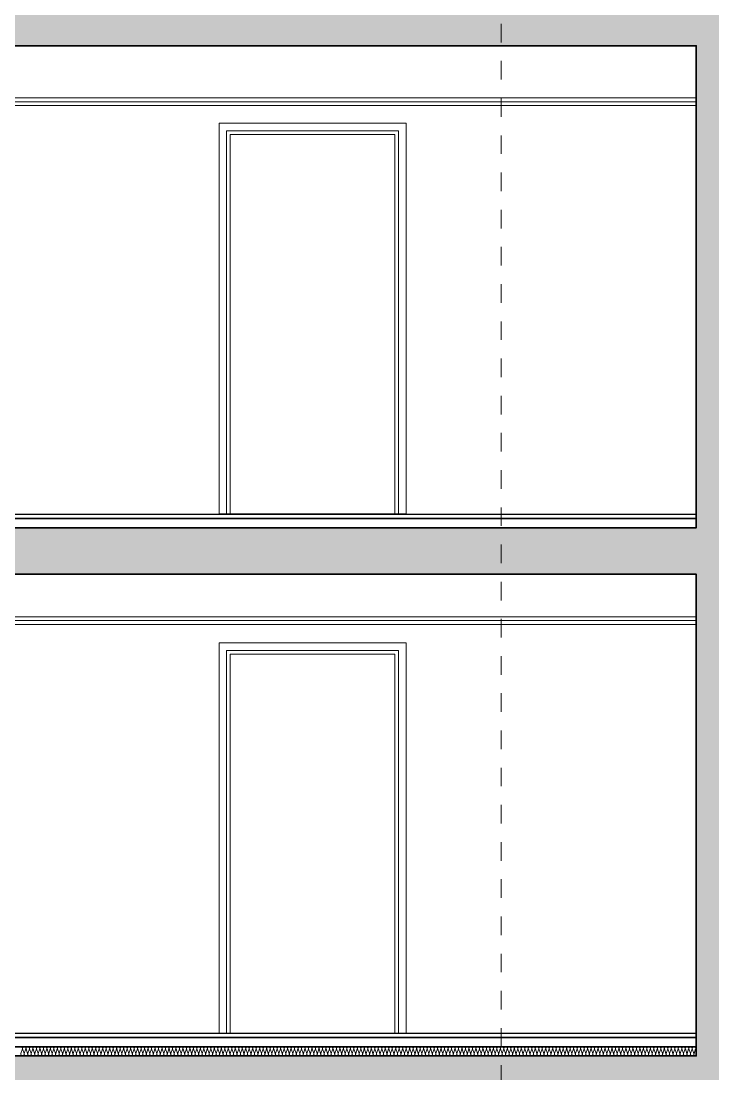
# Model space of a CAD drawing. Header units: metres. Extents: x 1838950 to 1842843, y 5171318 to 5174224.
# Drawn here: x 1841242.75 to 1841246.47, y 5171391.16 to 5171396.83 of the extents above; entities that cross this region are included whole.
import ezdxf

# ---------------------------------------------------------------- set-up
doc = ezdxf.new("R2010")
doc.units = ezdxf.units.M
doc.header["$LTSCALE"] = 0.0254
doc.linetypes.add('Style de ligne -1', pattern=[0.83328, 0.41656, -0.41672])
doc.layers.add('00 CHAZAL Coupe A.5', color=7, linetype='Continuous', lineweight=18)

# ---------------------------------------------------------------- blocks, each defined once
blk = doc.blocks.new('Groupe-1793-1')
at = {"layer": '00 CHAZAL Coupe A.5', "color": 7, "linetype": 'Continuous', "lineweight": 13}
for p, q in [((1841224.4753, 5171391.3112), (1841246.3779, 5171391.3112)), ((1841224.4753, 5171391.2612), (1841246.3779, 5171391.2612))]:
    blk.add_line(p, q, dxfattribs=at)
at = {"layer": '00 CHAZAL Coupe A.5', "color": 7, "linetype": 'Continuous', "lineweight": 13, "flags": 128}
for points in [[(1841242.7472, 5171391.3112, -0.511611), (1841242.7561, 5171391.2988), (1841242.7477, 5171391.2735, 0.511611), (1841242.7566, 5171391.2612, 0.511611), (1841242.7654, 5171391.2735), (1841242.757, 5171391.2988, -0.511611), (1841242.7659, 5171391.3112, -0.511611), (1841242.7748, 5171391.2988), (1841242.7664, 5171391.2735, 0.511611), (1841242.7753, 5171391.2612, 0.511611), (1841242.7842, 5171391.2735), (1841242.7758, 5171391.2988, -0.511611), (1841242.7847, 5171391.3112, -0.511611), (1841242.7936, 5171391.2988), (1841242.7852, 5171391.2735, 0.511611), (1841242.7941, 5171391.2612, 0.511611), (1841242.8029, 5171391.2735), (1841242.7945, 5171391.2988, -0.511611), (1841242.8034, 5171391.3112, -0.511611), (1841242.8123, 5171391.2988), (1841242.8039, 5171391.2735, 0.511611), (1841242.8128, 5171391.2612, 0.511611), (1841242.8217, 5171391.2735), (1841242.8133, 5171391.2988, -0.511611), (1841242.8222, 5171391.3112, -0.511611), (1841242.8311, 5171391.2988), (1841242.8227, 5171391.2735, 0.511611), (1841242.8316, 5171391.2612, 0.511611), (1841242.8404, 5171391.2735), (1841242.832, 5171391.2988, -0.511611), (1841242.8409, 5171391.3112, -0.511611), (1841242.8498, 5171391.2988), (1841242.8414, 5171391.2735, 0.511611), (1841242.8503, 5171391.2612, 0.511611), (1841242.8592, 5171391.2735), (1841242.8508, 5171391.2988, -0.511611), (1841242.8597, 5171391.3112, -0.511611), (1841242.8686, 5171391.2988), (1841242.8602, 5171391.2735, 0.511611), (1841242.8691, 5171391.2612, 0.511611), (1841242.8779, 5171391.2735), (1841242.8695, 5171391.2988, -0.511611), (1841242.8784, 5171391.3112, -0.511611), (1841242.8873, 5171391.2988), (1841242.8789, 5171391.2735, 0.511611), (1841242.8878, 5171391.2612, 0.511611), (1841242.8967, 5171391.2735), (1841242.8883, 5171391.2988, -0.511611), (1841242.8972, 5171391.3112, -0.511611), (1841242.9061, 5171391.2988), (1841242.8977, 5171391.2735, 0.511611), (1841242.9066, 5171391.2612, 0.511611), (1841242.9154, 5171391.2735), (1841242.907, 5171391.2988, -0.511611), (1841242.9159, 5171391.3112, -0.511611), (1841242.9248, 5171391.2988), (1841242.9164, 5171391.2735, 0.511611), (1841242.9253, 5171391.2612, 0.511611), (1841242.9342, 5171391.2735), (1841242.9258, 5171391.2988, -0.511611), (1841242.9347, 5171391.3112, -0.511611), (1841242.9436, 5171391.2988), (1841242.9352, 5171391.2735, 0.511611), (1841242.9441, 5171391.2612, 0.511611), (1841242.9529, 5171391.2735), (1841242.9445, 5171391.2988, -0.511611), (1841242.9534, 5171391.3112, -0.511611), (1841242.9623, 5171391.2988), (1841242.9581, 5171391.2862)], [(1841242.9581, 5171391.2862), (1841242.9539, 5171391.2735, 0.511611), (1841242.9628, 5171391.2612, 0.511611), (1841242.9717, 5171391.2735), (1841242.9633, 5171391.2988, -0.511611), (1841242.9722, 5171391.3112, -0.511611), (1841242.9811, 5171391.2988), (1841242.9727, 5171391.2735, 0.511611), (1841242.9816, 5171391.2612, 0.511611), (1841242.9904, 5171391.2735), (1841242.982, 5171391.2988, -0.511611), (1841242.9909, 5171391.3112, -0.511611), (1841242.9998, 5171391.2988), (1841242.9914, 5171391.2735, 0.511611), (1841243.0003, 5171391.2612, 0.511611), (1841243.0092, 5171391.2735), (1841243.0008, 5171391.2988, -0.511611), (1841243.0097, 5171391.3112, -0.511611), (1841243.0186, 5171391.2988), (1841243.0102, 5171391.2735, 0.511611), (1841243.0191, 5171391.2612, 0.511611), (1841243.0279, 5171391.2735), (1841243.0195, 5171391.2988, -0.511611), (1841243.0284, 5171391.3112, -0.511611), (1841243.0373, 5171391.2988), (1841243.0289, 5171391.2735, 0.511611), (1841243.0378, 5171391.2612, 0.511611), (1841243.0467, 5171391.2735), (1841243.0383, 5171391.2988, -0.511611), (1841243.0472, 5171391.3112, -0.511611), (1841243.0561, 5171391.2988), (1841243.0477, 5171391.2735, 0.511611), (1841243.0566, 5171391.2612, 0.511611), (1841243.0654, 5171391.2735), (1841243.057, 5171391.2988, -0.511611), (1841243.0659, 5171391.3112, -0.511611), (1841243.0748, 5171391.2988), (1841243.0664, 5171391.2735, 0.511611), (1841243.0753, 5171391.2612, 0.511611), (1841243.0842, 5171391.2735), (1841243.0758, 5171391.2988, -0.511611), (1841243.0847, 5171391.3112, -0.511611), (1841243.0936, 5171391.2988), (1841243.0852, 5171391.2735, 0.511611), (1841243.0941, 5171391.2612, 0.511611), (1841243.1029, 5171391.2735), (1841243.0945, 5171391.2988, -0.511611), (1841243.1034, 5171391.3112, -0.511611), (1841243.1123, 5171391.2988), (1841243.1039, 5171391.2735, 0.511611), (1841243.1128, 5171391.2612, 0.511611), (1841243.1217, 5171391.2735), (1841243.1133, 5171391.2988, -0.511611), (1841243.1222, 5171391.3112, -0.511611), (1841243.1311, 5171391.2988), (1841243.1227, 5171391.2735, 0.511611), (1841243.1316, 5171391.2612, 0.511611), (1841243.1404, 5171391.2735), (1841243.132, 5171391.2988, -0.511611), (1841243.1409, 5171391.3112, -0.511611), (1841243.1498, 5171391.2988), (1841243.1414, 5171391.2735, 0.511611), (1841243.1503, 5171391.2612, 0.511611), (1841243.1592, 5171391.2735), (1841243.1508, 5171391.2988, -0.511611), (1841243.1597, 5171391.3112, -0.511611), (1841243.1686, 5171391.2988), (1841243.1602, 5171391.2735, 0.511611), (1841243.1691, 5171391.2612, 0.511611), (1841243.1779, 5171391.2735), (1841243.1695, 5171391.2988, -0.511611), (1841243.1784, 5171391.3112, -0.511611), (1841243.1873, 5171391.2988), (1841243.1789, 5171391.2735, 0.511611), (1841243.1878, 5171391.2612, 0.511611), (1841243.1967, 5171391.2735), (1841243.1883, 5171391.2988, -0.511611), (1841243.1972, 5171391.3112, -0.511611), (1841243.2061, 5171391.2988), (1841243.1977, 5171391.2735, 0.511611), (1841243.2066, 5171391.2612, 0.511611), (1841243.2154, 5171391.2735), (1841243.207, 5171391.2988, -0.511611), (1841243.2159, 5171391.3112, -0.511611), (1841243.2248, 5171391.2988), (1841243.2164, 5171391.2735, 0.511611), (1841243.2253, 5171391.2612, 0.511611), (1841243.2342, 5171391.2735), (1841243.2258, 5171391.2988, -0.511611), (1841243.2347, 5171391.3112, -0.511611), (1841243.2436, 5171391.2988), (1841243.2352, 5171391.2735, 0.511611), (1841243.2441, 5171391.2612, 0.511611), (1841243.2529, 5171391.2735), (1841243.2445, 5171391.2988, -0.511611), (1841243.2534, 5171391.3112, -0.511611), (1841243.2623, 5171391.2988), (1841243.2539, 5171391.2735, 0.511611), (1841243.2628, 5171391.2612, 0.511611), (1841243.2717, 5171391.2735), (1841243.2633, 5171391.2988, -0.511611), (1841243.2722, 5171391.3112, -0.511611), (1841243.2811, 5171391.2988), (1841243.2727, 5171391.2735, 0.511611), (1841243.2816, 5171391.2612, 0.511611), (1841243.2904, 5171391.2735), (1841243.282, 5171391.2988, -0.511611), (1841243.2909, 5171391.3112, -0.511611), (1841243.2998, 5171391.2988), (1841243.2914, 5171391.2735, 0.511611), (1841243.3003, 5171391.2612)], [(1841243.3003, 5171391.2612, 0.511611), (1841243.3092, 5171391.2735), (1841243.3008, 5171391.2988, -0.511611), (1841243.3097, 5171391.3112, -0.511611), (1841243.3186, 5171391.2988), (1841243.3102, 5171391.2735, 0.511611), (1841243.3191, 5171391.2612, 0.511611), (1841243.3279, 5171391.2735), (1841243.3195, 5171391.2988, -0.511611), (1841243.3284, 5171391.3112, -0.511611), (1841243.3373, 5171391.2988), (1841243.3289, 5171391.2735, 0.511611), (1841243.3378, 5171391.2612, 0.511611), (1841243.3467, 5171391.2735), (1841243.3383, 5171391.2988, -0.511611), (1841243.3472, 5171391.3112, -0.511611), (1841243.3561, 5171391.2988), (1841243.3477, 5171391.2735, 0.511611), (1841243.3566, 5171391.2612, 0.511611), (1841243.3654, 5171391.2735), (1841243.357, 5171391.2988, -0.511611), (1841243.3659, 5171391.3112, -0.511611), (1841243.3748, 5171391.2988), (1841243.3664, 5171391.2735, 0.511611), (1841243.3753, 5171391.2612, 0.511611), (1841243.3842, 5171391.2735), (1841243.3758, 5171391.2988, -0.511611), (1841243.3847, 5171391.3112, -0.511611), (1841243.3936, 5171391.2988), (1841243.3852, 5171391.2735, 0.511611), (1841243.3941, 5171391.2612, 0.511611), (1841243.4029, 5171391.2735), (1841243.3945, 5171391.2988, -0.511611), (1841243.4034, 5171391.3112, -0.511611), (1841243.4123, 5171391.2988), (1841243.4039, 5171391.2735, 0.511611), (1841243.4128, 5171391.2612, 0.511611), (1841243.4217, 5171391.2735), (1841243.4133, 5171391.2988, -0.511611), (1841243.4222, 5171391.3112, -0.511611), (1841243.4311, 5171391.2988), (1841243.4227, 5171391.2735, 0.511611), (1841243.4316, 5171391.2612, 0.511611), (1841243.4404, 5171391.2735), (1841243.432, 5171391.2988, -0.511611), (1841243.4409, 5171391.3112, -0.511611), (1841243.4498, 5171391.2988), (1841243.4414, 5171391.2735, 0.511611), (1841243.4503, 5171391.2612, 0.511611), (1841243.4592, 5171391.2735), (1841243.4508, 5171391.2988, -0.511611), (1841243.4597, 5171391.3112, -0.511611), (1841243.4686, 5171391.2988), (1841243.4602, 5171391.2735, 0.511611), (1841243.4691, 5171391.2612, 0.511611), (1841243.4779, 5171391.2735), (1841243.4695, 5171391.2988, -0.511611), (1841243.4784, 5171391.3112, -0.511611), (1841243.4873, 5171391.2988), (1841243.4789, 5171391.2735, 0.511611), (1841243.4878, 5171391.2612, 0.511611), (1841243.4967, 5171391.2735), (1841243.4883, 5171391.2988, -0.511611), (1841243.4972, 5171391.3112, -0.511611), (1841243.5061, 5171391.2988), (1841243.4977, 5171391.2735, 0.511611), (1841243.5066, 5171391.2612, 0.511611), (1841243.5154, 5171391.2735), (1841243.507, 5171391.2988, -0.511611), (1841243.5159, 5171391.3112, -0.511611), (1841243.5248, 5171391.2988), (1841243.5164, 5171391.2735, 0.511611), (1841243.5253, 5171391.2612, 0.511611), (1841243.5342, 5171391.2735), (1841243.5258, 5171391.2988, -0.511611), (1841243.5347, 5171391.3112, -0.511611), (1841243.5436, 5171391.2988), (1841243.5352, 5171391.2735, 0.511611), (1841243.5441, 5171391.2612, 0.511611), (1841243.5529, 5171391.2735), (1841243.5445, 5171391.2988, -0.511611), (1841243.5534, 5171391.3112, -0.511611), (1841243.5623, 5171391.2988), (1841243.5539, 5171391.2735, 0.511611), (1841243.5628, 5171391.2612, 0.511611), (1841243.5717, 5171391.2735), (1841243.5633, 5171391.2988, -0.511611), (1841243.5722, 5171391.3112, -0.511611), (1841243.5811, 5171391.2988), (1841243.5727, 5171391.2735, 0.511611), (1841243.5816, 5171391.2612, 0.511611), (1841243.5904, 5171391.2735), (1841243.582, 5171391.2988, -0.511611), (1841243.5909, 5171391.3112, -0.511611), (1841243.5998, 5171391.2988), (1841243.5914, 5171391.2735, 0.511611), (1841243.6003, 5171391.2612, 0.511611), (1841243.6092, 5171391.2735), (1841243.6008, 5171391.2988, -0.511611), (1841243.6097, 5171391.3112, -0.511611), (1841243.6186, 5171391.2988), (1841243.6102, 5171391.2735, 0.511611), (1841243.6191, 5171391.2612, 0.511611), (1841243.6279, 5171391.2735), (1841243.6195, 5171391.2988, -0.511611), (1841243.6284, 5171391.3112, -0.511611), (1841243.6373, 5171391.2988), (1841243.6289, 5171391.2735, 0.511611), (1841243.6378, 5171391.2612, 0.511611), (1841243.6467, 5171391.2735), (1841243.6425, 5171391.2862)], [(1841243.6425, 5171391.2862), (1841243.6383, 5171391.2988, -0.511611), (1841243.6472, 5171391.3112, -0.511611), (1841243.6561, 5171391.2988), (1841243.6477, 5171391.2735, 0.511611), (1841243.6566, 5171391.2612, 0.511611), (1841243.6654, 5171391.2735), (1841243.657, 5171391.2988, -0.511611), (1841243.6659, 5171391.3112, -0.511611), (1841243.6748, 5171391.2988), (1841243.6664, 5171391.2735, 0.511611), (1841243.6753, 5171391.2612, 0.511611), (1841243.6842, 5171391.2735), (1841243.6758, 5171391.2988, -0.511611), (1841243.6847, 5171391.3112, -0.511611), (1841243.6936, 5171391.2988), (1841243.6852, 5171391.2735, 0.511611), (1841243.6941, 5171391.2612, 0.511611), (1841243.7029, 5171391.2735), (1841243.6945, 5171391.2988, -0.511611), (1841243.7034, 5171391.3112, -0.511611), (1841243.7123, 5171391.2988), (1841243.7039, 5171391.2735, 0.511611), (1841243.7128, 5171391.2612, 0.511611), (1841243.7217, 5171391.2735), (1841243.7133, 5171391.2988, -0.511611), (1841243.7222, 5171391.3112, -0.511611), (1841243.7311, 5171391.2988), (1841243.7227, 5171391.2735, 0.511611), (1841243.7316, 5171391.2612, 0.511611), (1841243.7404, 5171391.2735), (1841243.732, 5171391.2988, -0.511611), (1841243.7409, 5171391.3112, -0.511611), (1841243.7498, 5171391.2988), (1841243.7414, 5171391.2735, 0.511611), (1841243.7503, 5171391.2612, 0.511611), (1841243.7592, 5171391.2735), (1841243.7508, 5171391.2988, -0.511611), (1841243.7597, 5171391.3112, -0.511611), (1841243.7686, 5171391.2988), (1841243.7602, 5171391.2735, 0.511611), (1841243.7691, 5171391.2612, 0.511611), (1841243.7779, 5171391.2735), (1841243.7695, 5171391.2988, -0.511611), (1841243.7784, 5171391.3112, -0.511611), (1841243.7873, 5171391.2988), (1841243.7789, 5171391.2735, 0.511611), (1841243.7878, 5171391.2612, 0.511611), (1841243.7967, 5171391.2735), (1841243.7883, 5171391.2988, -0.511611), (1841243.7972, 5171391.3112, -0.511611), (1841243.8061, 5171391.2988), (1841243.7977, 5171391.2735, 0.511611), (1841243.8066, 5171391.2612, 0.511611), (1841243.8154, 5171391.2735), (1841243.807, 5171391.2988, -0.511611), (1841243.8159, 5171391.3112, -0.511611), (1841243.8248, 5171391.2988), (1841243.8164, 5171391.2735, 0.511611), (1841243.8253, 5171391.2612, 0.511611), (1841243.8342, 5171391.2735), (1841243.8258, 5171391.2988, -0.511611), (1841243.8347, 5171391.3112, -0.511611), (1841243.8436, 5171391.2988), (1841243.8352, 5171391.2735, 0.511611), (1841243.8441, 5171391.2612, 0.511611), (1841243.8529, 5171391.2735), (1841243.8445, 5171391.2988, -0.511611), (1841243.8534, 5171391.3112, -0.511611), (1841243.8623, 5171391.2988), (1841243.8539, 5171391.2735, 0.511611), (1841243.8628, 5171391.2612, 0.511611), (1841243.8717, 5171391.2735), (1841243.8633, 5171391.2988, -0.511611), (1841243.8722, 5171391.3112, -0.511611), (1841243.8811, 5171391.2988), (1841243.8727, 5171391.2735, 0.511611), (1841243.8816, 5171391.2612, 0.511611), (1841243.8904, 5171391.2735), (1841243.882, 5171391.2988, -0.511611), (1841243.8909, 5171391.3112, -0.511611), (1841243.8998, 5171391.2988), (1841243.8914, 5171391.2735, 0.511611), (1841243.9003, 5171391.2612, 0.511611), (1841243.9092, 5171391.2735), (1841243.9008, 5171391.2988, -0.511611), (1841243.9097, 5171391.3112, -0.511611), (1841243.9186, 5171391.2988), (1841243.9102, 5171391.2735, 0.511611), (1841243.9191, 5171391.2612, 0.511611), (1841243.9279, 5171391.2735), (1841243.9195, 5171391.2988, -0.511611), (1841243.9284, 5171391.3112, -0.511611), (1841243.9373, 5171391.2988), (1841243.9289, 5171391.2735, 0.511611), (1841243.9378, 5171391.2612, 0.511611), (1841243.9467, 5171391.2735), (1841243.9383, 5171391.2988, -0.511611), (1841243.9472, 5171391.3112, -0.511611), (1841243.9561, 5171391.2988), (1841243.9477, 5171391.2735, 0.511611), (1841243.9566, 5171391.2612, 0.511611), (1841243.9654, 5171391.2735), (1841243.957, 5171391.2988, -0.511611), (1841243.9659, 5171391.3112, -0.511611), (1841243.9748, 5171391.2988), (1841243.9664, 5171391.2735, 0.511611), (1841243.9753, 5171391.2612, 0.511611), (1841243.9842, 5171391.2735), (1841243.9758, 5171391.2988, -0.511611), (1841243.9847, 5171391.3112)], [(1841243.9847, 5171391.3112, -0.511611), (1841243.9936, 5171391.2988), (1841243.9852, 5171391.2735, 0.511611), (1841243.9941, 5171391.2612, 0.511611), (1841244.0029, 5171391.2735), (1841243.9945, 5171391.2988, -0.511611), (1841244.0034, 5171391.3112, -0.511611), (1841244.0123, 5171391.2988), (1841244.0039, 5171391.2735, 0.511611), (1841244.0128, 5171391.2612, 0.511611), (1841244.0217, 5171391.2735), (1841244.0133, 5171391.2988, -0.511611), (1841244.0222, 5171391.3112, -0.511611), (1841244.0311, 5171391.2988), (1841244.0227, 5171391.2735, 0.511611), (1841244.0316, 5171391.2612, 0.511611), (1841244.0404, 5171391.2735), (1841244.032, 5171391.2988, -0.511611), (1841244.0409, 5171391.3112, -0.511611), (1841244.0498, 5171391.2988), (1841244.0414, 5171391.2735, 0.511611), (1841244.0503, 5171391.2612, 0.511611), (1841244.0592, 5171391.2735), (1841244.0508, 5171391.2988, -0.511611), (1841244.0597, 5171391.3112, -0.511611), (1841244.0686, 5171391.2988), (1841244.0602, 5171391.2735, 0.511611), (1841244.0691, 5171391.2612, 0.511611), (1841244.0779, 5171391.2735), (1841244.0695, 5171391.2988, -0.511611), (1841244.0784, 5171391.3112, -0.511611), (1841244.0873, 5171391.2988), (1841244.0789, 5171391.2735, 0.511611), (1841244.0878, 5171391.2612, 0.511611), (1841244.0967, 5171391.2735), (1841244.0883, 5171391.2988, -0.511611), (1841244.0972, 5171391.3112, -0.511611), (1841244.1061, 5171391.2988), (1841244.0977, 5171391.2735, 0.511611), (1841244.1066, 5171391.2612, 0.511611), (1841244.1154, 5171391.2735), (1841244.107, 5171391.2988, -0.511611), (1841244.1159, 5171391.3112, -0.511611), (1841244.1248, 5171391.2988), (1841244.1164, 5171391.2735, 0.511611), (1841244.1253, 5171391.2612, 0.511611), (1841244.1342, 5171391.2735), (1841244.1258, 5171391.2988, -0.511611), (1841244.1347, 5171391.3112, -0.511611), (1841244.1436, 5171391.2988), (1841244.1352, 5171391.2735, 0.511611), (1841244.1441, 5171391.2612, 0.511611), (1841244.1529, 5171391.2735), (1841244.1445, 5171391.2988, -0.511611), (1841244.1534, 5171391.3112, -0.511611), (1841244.1623, 5171391.2988), (1841244.1539, 5171391.2735, 0.511611), (1841244.1628, 5171391.2612, 0.511611), (1841244.1717, 5171391.2735), (1841244.1633, 5171391.2988, -0.511611), (1841244.1722, 5171391.3112, -0.511611), (1841244.1811, 5171391.2988), (1841244.1727, 5171391.2735, 0.511611), (1841244.1816, 5171391.2612, 0.511611), (1841244.1904, 5171391.2735), (1841244.182, 5171391.2988, -0.511611), (1841244.1909, 5171391.3112, -0.511611), (1841244.1998, 5171391.2988), (1841244.1914, 5171391.2735, 0.511611), (1841244.2003, 5171391.2612, 0.511611), (1841244.2092, 5171391.2735), (1841244.2008, 5171391.2988, -0.511611), (1841244.2097, 5171391.3112, -0.511611), (1841244.2186, 5171391.2988), (1841244.2102, 5171391.2735, 0.511611), (1841244.2191, 5171391.2612, 0.511611), (1841244.2279, 5171391.2735), (1841244.2195, 5171391.2988, -0.511611), (1841244.2284, 5171391.3112, -0.511611), (1841244.2373, 5171391.2988), (1841244.2289, 5171391.2735, 0.511611), (1841244.2378, 5171391.2612, 0.511611), (1841244.2467, 5171391.2735), (1841244.2383, 5171391.2988, -0.511611), (1841244.2472, 5171391.3112, -0.511611), (1841244.2561, 5171391.2988), (1841244.2477, 5171391.2735, 0.511611), (1841244.2566, 5171391.2612, 0.511611), (1841244.2654, 5171391.2735), (1841244.257, 5171391.2988, -0.511611), (1841244.2659, 5171391.3112, -0.511611), (1841244.2748, 5171391.2988), (1841244.2664, 5171391.2735, 0.511611), (1841244.2753, 5171391.2612, 0.511611), (1841244.2842, 5171391.2735), (1841244.2758, 5171391.2988, -0.511611), (1841244.2847, 5171391.3112, -0.511611), (1841244.2936, 5171391.2988), (1841244.2852, 5171391.2735, 0.511611), (1841244.2941, 5171391.2612, 0.511611), (1841244.3029, 5171391.2735), (1841244.2945, 5171391.2988, -0.511611), (1841244.3034, 5171391.3112, -0.511611), (1841244.3123, 5171391.2988), (1841244.3039, 5171391.2735, 0.511611), (1841244.3128, 5171391.2612, 0.511611), (1841244.3217, 5171391.2735), (1841244.3133, 5171391.2988, -0.511611), (1841244.3222, 5171391.3112, -0.511611), (1841244.3311, 5171391.2988), (1841244.3269, 5171391.2862)], [(1841244.3269, 5171391.2862), (1841244.3227, 5171391.2735, 0.511611), (1841244.3316, 5171391.2612, 0.511611), (1841244.3404, 5171391.2735), (1841244.332, 5171391.2988, -0.511611), (1841244.3409, 5171391.3112, -0.511611), (1841244.3498, 5171391.2988), (1841244.3414, 5171391.2735, 0.511611), (1841244.3503, 5171391.2612, 0.511611), (1841244.3592, 5171391.2735), (1841244.3508, 5171391.2988, -0.511611), (1841244.3597, 5171391.3112, -0.511611), (1841244.3686, 5171391.2988), (1841244.3602, 5171391.2735, 0.511611), (1841244.3691, 5171391.2612, 0.511611), (1841244.3779, 5171391.2735), (1841244.3695, 5171391.2988, -0.511611), (1841244.3784, 5171391.3112, -0.511611), (1841244.3873, 5171391.2988), (1841244.3789, 5171391.2735, 0.511611), (1841244.3878, 5171391.2612, 0.511611), (1841244.3967, 5171391.2735), (1841244.3883, 5171391.2988, -0.511611), (1841244.3972, 5171391.3112, -0.511611), (1841244.4061, 5171391.2988), (1841244.3977, 5171391.2735, 0.511611), (1841244.4066, 5171391.2612, 0.511611), (1841244.4154, 5171391.2735), (1841244.407, 5171391.2988, -0.511611), (1841244.4159, 5171391.3112, -0.511611), (1841244.4248, 5171391.2988), (1841244.4164, 5171391.2735, 0.511611), (1841244.4253, 5171391.2612, 0.511611), (1841244.4342, 5171391.2735), (1841244.4258, 5171391.2988, -0.511611), (1841244.4347, 5171391.3112, -0.511611), (1841244.4436, 5171391.2988), (1841244.4352, 5171391.2735, 0.511611), (1841244.4441, 5171391.2612, 0.511611), (1841244.4529, 5171391.2735), (1841244.4445, 5171391.2988, -0.511611), (1841244.4534, 5171391.3112, -0.511611), (1841244.4623, 5171391.2988), (1841244.4539, 5171391.2735, 0.511611), (1841244.4628, 5171391.2612, 0.511611), (1841244.4717, 5171391.2735), (1841244.4633, 5171391.2988, -0.511611), (1841244.4722, 5171391.3112, -0.511611), (1841244.4811, 5171391.2988), (1841244.4727, 5171391.2735, 0.511611), (1841244.4816, 5171391.2612, 0.511611), (1841244.4904, 5171391.2735), (1841244.482, 5171391.2988, -0.511611), (1841244.4909, 5171391.3112, -0.511611), (1841244.4998, 5171391.2988), (1841244.4914, 5171391.2735, 0.511611), (1841244.5003, 5171391.2612, 0.511611), (1841244.5092, 5171391.2735), (1841244.5008, 5171391.2988, -0.511611), (1841244.5097, 5171391.3112, -0.511611), (1841244.5186, 5171391.2988), (1841244.5102, 5171391.2735, 0.511611), (1841244.5191, 5171391.2612, 0.511611), (1841244.5279, 5171391.2735), (1841244.5195, 5171391.2988, -0.511611), (1841244.5284, 5171391.3112, -0.511611), (1841244.5373, 5171391.2988), (1841244.5289, 5171391.2735, 0.511611), (1841244.5378, 5171391.2612, 0.511611), (1841244.5467, 5171391.2735), (1841244.5383, 5171391.2988, -0.511611), (1841244.5472, 5171391.3112, -0.511611), (1841244.5561, 5171391.2988), (1841244.5477, 5171391.2735, 0.511611), (1841244.5566, 5171391.2612, 0.511611), (1841244.5654, 5171391.2735), (1841244.557, 5171391.2988, -0.511611), (1841244.5659, 5171391.3112, -0.511611), (1841244.5748, 5171391.2988), (1841244.5664, 5171391.2735, 0.511611), (1841244.5753, 5171391.2612, 0.511611), (1841244.5842, 5171391.2735), (1841244.5758, 5171391.2988, -0.511611), (1841244.5847, 5171391.3112, -0.511611), (1841244.5936, 5171391.2988), (1841244.5852, 5171391.2735, 0.511611), (1841244.5941, 5171391.2612, 0.511611), (1841244.6029, 5171391.2735), (1841244.5945, 5171391.2988, -0.511611), (1841244.6034, 5171391.3112, -0.511611), (1841244.6123, 5171391.2988), (1841244.6039, 5171391.2735, 0.511611), (1841244.6128, 5171391.2612, 0.511611), (1841244.6217, 5171391.2735), (1841244.6133, 5171391.2988, -0.511611), (1841244.6222, 5171391.3112, -0.511611), (1841244.6311, 5171391.2988), (1841244.6227, 5171391.2735, 0.511611), (1841244.6316, 5171391.2612, 0.511611), (1841244.6404, 5171391.2735), (1841244.632, 5171391.2988, -0.511611), (1841244.6409, 5171391.3112, -0.511611), (1841244.6498, 5171391.2988), (1841244.6414, 5171391.2735, 0.511611), (1841244.6503, 5171391.2612, 0.511611), (1841244.6592, 5171391.2735), (1841244.6508, 5171391.2988, -0.511611), (1841244.6597, 5171391.3112, -0.511611), (1841244.6686, 5171391.2988), (1841244.6602, 5171391.2735, 0.511611), (1841244.6691, 5171391.2612)], [(1841244.6691, 5171391.2612, 0.511611), (1841244.6779, 5171391.2735), (1841244.6695, 5171391.2988, -0.511611), (1841244.6784, 5171391.3112, -0.511611), (1841244.6873, 5171391.2988), (1841244.6789, 5171391.2735, 0.511611), (1841244.6878, 5171391.2612, 0.511611), (1841244.6967, 5171391.2735), (1841244.6883, 5171391.2988, -0.511611), (1841244.6972, 5171391.3112, -0.511611), (1841244.7061, 5171391.2988), (1841244.6977, 5171391.2735, 0.511611), (1841244.7066, 5171391.2612, 0.511611), (1841244.7154, 5171391.2735), (1841244.707, 5171391.2988, -0.511611), (1841244.7159, 5171391.3112, -0.511611), (1841244.7248, 5171391.2988), (1841244.7164, 5171391.2735, 0.511611), (1841244.7253, 5171391.2612, 0.511611), (1841244.7342, 5171391.2735), (1841244.7258, 5171391.2988, -0.511611), (1841244.7347, 5171391.3112, -0.511611), (1841244.7436, 5171391.2988), (1841244.7352, 5171391.2735, 0.511611), (1841244.7441, 5171391.2612, 0.511611), (1841244.7529, 5171391.2735), (1841244.7445, 5171391.2988, -0.511611), (1841244.7534, 5171391.3112, -0.511611), (1841244.7623, 5171391.2988), (1841244.7539, 5171391.2735, 0.511611), (1841244.7628, 5171391.2612, 0.511611), (1841244.7717, 5171391.2735), (1841244.7633, 5171391.2988, -0.511611), (1841244.7722, 5171391.3112, -0.511611), (1841244.7811, 5171391.2988), (1841244.7727, 5171391.2735, 0.511611), (1841244.7816, 5171391.2612, 0.511611), (1841244.7904, 5171391.2735), (1841244.782, 5171391.2988, -0.511611), (1841244.7909, 5171391.3112, -0.511611), (1841244.7998, 5171391.2988), (1841244.7914, 5171391.2735, 0.511611), (1841244.8003, 5171391.2612, 0.511611), (1841244.8092, 5171391.2735), (1841244.8008, 5171391.2988, -0.511611), (1841244.8097, 5171391.3112, -0.511611), (1841244.8186, 5171391.2988), (1841244.8102, 5171391.2735, 0.511611), (1841244.8191, 5171391.2612, 0.511611), (1841244.8279, 5171391.2735), (1841244.8195, 5171391.2988, -0.511611), (1841244.8284, 5171391.3112, -0.511611), (1841244.8373, 5171391.2988), (1841244.8289, 5171391.2735, 0.511611), (1841244.8378, 5171391.2612, 0.511611), (1841244.8467, 5171391.2735), (1841244.8383, 5171391.2988, -0.511611), (1841244.8472, 5171391.3112, -0.511611), (1841244.8561, 5171391.2988), (1841244.8477, 5171391.2735, 0.511611), (1841244.8566, 5171391.2612, 0.511611), (1841244.8654, 5171391.2735), (1841244.857, 5171391.2988, -0.511611), (1841244.8659, 5171391.3112, -0.511611), (1841244.8748, 5171391.2988), (1841244.8664, 5171391.2735, 0.511611), (1841244.8753, 5171391.2612, 0.511611), (1841244.8842, 5171391.2735), (1841244.8758, 5171391.2988, -0.511611), (1841244.8847, 5171391.3112, -0.511611), (1841244.8936, 5171391.2988), (1841244.8852, 5171391.2735, 0.511611), (1841244.8941, 5171391.2612, 0.511611), (1841244.9029, 5171391.2735), (1841244.8945, 5171391.2988, -0.511611), (1841244.9034, 5171391.3112, -0.511611), (1841244.9123, 5171391.2988), (1841244.9039, 5171391.2735, 0.511611), (1841244.9128, 5171391.2612, 0.511611), (1841244.9217, 5171391.2735), (1841244.9133, 5171391.2988, -0.511611), (1841244.9222, 5171391.3112, -0.511611), (1841244.9311, 5171391.2988), (1841244.9227, 5171391.2735, 0.511611), (1841244.9316, 5171391.2612, 0.511611), (1841244.9404, 5171391.2735), (1841244.932, 5171391.2988, -0.511611), (1841244.9409, 5171391.3112, -0.511611), (1841244.9498, 5171391.2988), (1841244.9414, 5171391.2735, 0.511611), (1841244.9503, 5171391.2612, 0.511611), (1841244.9592, 5171391.2735), (1841244.9508, 5171391.2988, -0.511611), (1841244.9597, 5171391.3112, -0.511611), (1841244.9686, 5171391.2988), (1841244.9602, 5171391.2735, 0.511611), (1841244.9691, 5171391.2612, 0.511611), (1841244.9779, 5171391.2735), (1841244.9695, 5171391.2988, -0.511611), (1841244.9784, 5171391.3112, -0.511611), (1841244.9873, 5171391.2988), (1841244.9789, 5171391.2735, 0.511611), (1841244.9878, 5171391.2612, 0.511611), (1841244.9967, 5171391.2735), (1841244.9883, 5171391.2988, -0.511611), (1841244.9972, 5171391.3112, -0.511611), (1841245.0061, 5171391.2988), (1841244.9977, 5171391.2735, 0.511611), (1841245.0066, 5171391.2612, 0.511611), (1841245.0154, 5171391.2735), (1841245.0112, 5171391.2862)], [(1841245.0112, 5171391.2862), (1841245.007, 5171391.2988, -0.511611), (1841245.0159, 5171391.3112, -0.511611), (1841245.0248, 5171391.2988), (1841245.0164, 5171391.2735, 0.511611), (1841245.0253, 5171391.2612, 0.511611), (1841245.0342, 5171391.2735), (1841245.0258, 5171391.2988, -0.511611), (1841245.0347, 5171391.3112, -0.511611), (1841245.0436, 5171391.2988), (1841245.0352, 5171391.2735, 0.511611), (1841245.0441, 5171391.2612, 0.511611), (1841245.0529, 5171391.2735), (1841245.0445, 5171391.2988, -0.511611), (1841245.0534, 5171391.3112, -0.511611), (1841245.0623, 5171391.2988), (1841245.0539, 5171391.2735, 0.511611), (1841245.0628, 5171391.2612, 0.511611), (1841245.0717, 5171391.2735), (1841245.0633, 5171391.2988, -0.511611), (1841245.0722, 5171391.3112, -0.511611), (1841245.0811, 5171391.2988), (1841245.0727, 5171391.2735, 0.511611), (1841245.0816, 5171391.2612, 0.511611), (1841245.0904, 5171391.2735), (1841245.082, 5171391.2988, -0.511611), (1841245.0909, 5171391.3112, -0.511611), (1841245.0998, 5171391.2988), (1841245.0914, 5171391.2735, 0.511611), (1841245.1003, 5171391.2612, 0.511611), (1841245.1092, 5171391.2735), (1841245.1008, 5171391.2988, -0.511611), (1841245.1097, 5171391.3112, -0.511611), (1841245.1186, 5171391.2988), (1841245.1102, 5171391.2735, 0.511611), (1841245.1191, 5171391.2612, 0.511611), (1841245.1279, 5171391.2735), (1841245.1195, 5171391.2988, -0.511611), (1841245.1284, 5171391.3112, -0.511611), (1841245.1373, 5171391.2988), (1841245.1289, 5171391.2735, 0.511611), (1841245.1378, 5171391.2612, 0.511611), (1841245.1467, 5171391.2735), (1841245.1383, 5171391.2988, -0.511611), (1841245.1472, 5171391.3112, -0.511611), (1841245.1561, 5171391.2988), (1841245.1477, 5171391.2735, 0.511611), (1841245.1566, 5171391.2612, 0.511611), (1841245.1654, 5171391.2735), (1841245.157, 5171391.2988, -0.511611), (1841245.1659, 5171391.3112, -0.511611), (1841245.1748, 5171391.2988), (1841245.1664, 5171391.2735, 0.511611), (1841245.1753, 5171391.2612, 0.511611), (1841245.1842, 5171391.2735), (1841245.1758, 5171391.2988, -0.511611), (1841245.1847, 5171391.3112, -0.511611), (1841245.1936, 5171391.2988), (1841245.1852, 5171391.2735, 0.511611), (1841245.1941, 5171391.2612, 0.511611), (1841245.2029, 5171391.2735), (1841245.1945, 5171391.2988, -0.511611), (1841245.2034, 5171391.3112, -0.511611), (1841245.2123, 5171391.2988), (1841245.2039, 5171391.2735, 0.511611), (1841245.2128, 5171391.2612, 0.511611), (1841245.2217, 5171391.2735), (1841245.2133, 5171391.2988, -0.511611), (1841245.2222, 5171391.3112, -0.511611), (1841245.2311, 5171391.2988), (1841245.2227, 5171391.2735, 0.511611), (1841245.2316, 5171391.2612, 0.511611), (1841245.2404, 5171391.2735), (1841245.232, 5171391.2988, -0.511611), (1841245.2409, 5171391.3112, -0.511611), (1841245.2498, 5171391.2988), (1841245.2414, 5171391.2735, 0.511611), (1841245.2503, 5171391.2612, 0.511611), (1841245.2592, 5171391.2735), (1841245.2508, 5171391.2988, -0.511611), (1841245.2597, 5171391.3112, -0.511611), (1841245.2686, 5171391.2988), (1841245.2602, 5171391.2735, 0.511611), (1841245.2691, 5171391.2612, 0.511611), (1841245.2779, 5171391.2735), (1841245.2695, 5171391.2988, -0.511611), (1841245.2784, 5171391.3112, -0.511611), (1841245.2873, 5171391.2988), (1841245.2789, 5171391.2735, 0.511611), (1841245.2878, 5171391.2612, 0.511611), (1841245.2967, 5171391.2735), (1841245.2883, 5171391.2988, -0.511611), (1841245.2972, 5171391.3112, -0.511611), (1841245.3061, 5171391.2988), (1841245.2977, 5171391.2735, 0.511611), (1841245.3066, 5171391.2612, 0.511611), (1841245.3154, 5171391.2735), (1841245.307, 5171391.2988, -0.511611), (1841245.3159, 5171391.3112, -0.511611), (1841245.3248, 5171391.2988), (1841245.3164, 5171391.2735, 0.511611), (1841245.3253, 5171391.2612, 0.511611), (1841245.3342, 5171391.2735), (1841245.3258, 5171391.2988, -0.511611), (1841245.3347, 5171391.3112, -0.511611), (1841245.3436, 5171391.2988), (1841245.3352, 5171391.2735, 0.511611), (1841245.3441, 5171391.2612, 0.511611), (1841245.3529, 5171391.2735), (1841245.3445, 5171391.2988, -0.511611), (1841245.3534, 5171391.3112)], [(1841245.3534, 5171391.3112, -0.511611), (1841245.3623, 5171391.2988), (1841245.3539, 5171391.2735, 0.511611), (1841245.3628, 5171391.2612, 0.511611), (1841245.3717, 5171391.2735), (1841245.3633, 5171391.2988, -0.511611), (1841245.3722, 5171391.3112, -0.511611), (1841245.3811, 5171391.2988), (1841245.3727, 5171391.2735, 0.511611), (1841245.3816, 5171391.2612, 0.511611), (1841245.3904, 5171391.2735), (1841245.382, 5171391.2988, -0.511611), (1841245.3909, 5171391.3112, -0.511611), (1841245.3998, 5171391.2988), (1841245.3914, 5171391.2735, 0.511611), (1841245.4003, 5171391.2612, 0.511611), (1841245.4092, 5171391.2735), (1841245.4008, 5171391.2988, -0.511611), (1841245.4097, 5171391.3112, -0.511611), (1841245.4186, 5171391.2988), (1841245.4102, 5171391.2735, 0.511611), (1841245.4191, 5171391.2612, 0.511611), (1841245.4279, 5171391.2735), (1841245.4195, 5171391.2988, -0.511611), (1841245.4284, 5171391.3112, -0.511611), (1841245.4373, 5171391.2988), (1841245.4289, 5171391.2735, 0.511611), (1841245.4378, 5171391.2612, 0.511611), (1841245.4467, 5171391.2735), (1841245.4383, 5171391.2988, -0.511611), (1841245.4472, 5171391.3112, -0.511611), (1841245.4561, 5171391.2988), (1841245.4477, 5171391.2735, 0.511611), (1841245.4566, 5171391.2612, 0.511611), (1841245.4654, 5171391.2735), (1841245.457, 5171391.2988, -0.511611), (1841245.4659, 5171391.3112, -0.511611), (1841245.4748, 5171391.2988), (1841245.4664, 5171391.2735, 0.511611), (1841245.4753, 5171391.2612, 0.511611), (1841245.4842, 5171391.2735), (1841245.4758, 5171391.2988, -0.511611), (1841245.4847, 5171391.3112, -0.511611), (1841245.4936, 5171391.2988), (1841245.4852, 5171391.2735, 0.511611), (1841245.4941, 5171391.2612, 0.511611), (1841245.5029, 5171391.2735), (1841245.4945, 5171391.2988, -0.511611), (1841245.5034, 5171391.3112, -0.511611), (1841245.5123, 5171391.2988), (1841245.5039, 5171391.2735, 0.511611), (1841245.5128, 5171391.2612, 0.511611), (1841245.5217, 5171391.2735), (1841245.5133, 5171391.2988, -0.511611), (1841245.5222, 5171391.3112, -0.511611), (1841245.5311, 5171391.2988), (1841245.5227, 5171391.2735, 0.511611), (1841245.5316, 5171391.2612, 0.511611), (1841245.5404, 5171391.2735), (1841245.532, 5171391.2988, -0.511611), (1841245.5409, 5171391.3112, -0.511611), (1841245.5498, 5171391.2988), (1841245.5414, 5171391.2735, 0.511611), (1841245.5503, 5171391.2612, 0.511611), (1841245.5592, 5171391.2735), (1841245.5508, 5171391.2988, -0.511611), (1841245.5597, 5171391.3112, -0.511611), (1841245.5686, 5171391.2988), (1841245.5602, 5171391.2735, 0.511611), (1841245.5691, 5171391.2612, 0.511611), (1841245.5779, 5171391.2735), (1841245.5695, 5171391.2988, -0.511611), (1841245.5784, 5171391.3112, -0.511611), (1841245.5873, 5171391.2988), (1841245.5789, 5171391.2735, 0.511611), (1841245.5878, 5171391.2612, 0.511611), (1841245.5967, 5171391.2735), (1841245.5883, 5171391.2988, -0.511611), (1841245.5972, 5171391.3112, -0.511611), (1841245.6061, 5171391.2988), (1841245.5977, 5171391.2735, 0.511611), (1841245.6066, 5171391.2612, 0.511611), (1841245.6154, 5171391.2735), (1841245.607, 5171391.2988, -0.511611), (1841245.6159, 5171391.3112, -0.511611), (1841245.6248, 5171391.2988), (1841245.6164, 5171391.2735, 0.511611), (1841245.6253, 5171391.2612, 0.511611), (1841245.6342, 5171391.2735), (1841245.6258, 5171391.2988, -0.511611), (1841245.6347, 5171391.3112, -0.511611), (1841245.6436, 5171391.2988), (1841245.6352, 5171391.2735, 0.511611), (1841245.6441, 5171391.2612, 0.511611), (1841245.6529, 5171391.2735), (1841245.6445, 5171391.2988, -0.511611), (1841245.6534, 5171391.3112, -0.511611), (1841245.6623, 5171391.2988), (1841245.6539, 5171391.2735, 0.511611), (1841245.6628, 5171391.2612, 0.511611), (1841245.6717, 5171391.2735), (1841245.6633, 5171391.2988, -0.511611), (1841245.6722, 5171391.3112, -0.511611), (1841245.6811, 5171391.2988), (1841245.6727, 5171391.2735, 0.511611), (1841245.6816, 5171391.2612, 0.511611), (1841245.6904, 5171391.2735), (1841245.682, 5171391.2988, -0.511611), (1841245.6909, 5171391.3112, -0.511611), (1841245.6998, 5171391.2988), (1841245.6956, 5171391.2862)], [(1841245.6956, 5171391.2862), (1841245.6914, 5171391.2735, 0.511611), (1841245.7003, 5171391.2612, 0.511611), (1841245.7092, 5171391.2735), (1841245.7008, 5171391.2988, -0.511611), (1841245.7097, 5171391.3112, -0.511611), (1841245.7186, 5171391.2988), (1841245.7102, 5171391.2735, 0.511611), (1841245.7191, 5171391.2612, 0.511611), (1841245.7279, 5171391.2735), (1841245.7195, 5171391.2988, -0.511611), (1841245.7284, 5171391.3112, -0.511611), (1841245.7373, 5171391.2988), (1841245.7289, 5171391.2735, 0.511611), (1841245.7378, 5171391.2612, 0.511611), (1841245.7467, 5171391.2735), (1841245.7383, 5171391.2988, -0.511611), (1841245.7472, 5171391.3112, -0.511611), (1841245.7561, 5171391.2988), (1841245.7477, 5171391.2735, 0.511611), (1841245.7566, 5171391.2612, 0.511611), (1841245.7654, 5171391.2735), (1841245.757, 5171391.2988, -0.511611), (1841245.7659, 5171391.3112, -0.511611), (1841245.7748, 5171391.2988), (1841245.7664, 5171391.2735, 0.511611), (1841245.7753, 5171391.2612, 0.511611), (1841245.7842, 5171391.2735), (1841245.7758, 5171391.2988, -0.511611), (1841245.7847, 5171391.3112, -0.511611), (1841245.7936, 5171391.2988), (1841245.7852, 5171391.2735, 0.511611), (1841245.7941, 5171391.2612, 0.511611), (1841245.8029, 5171391.2735), (1841245.7945, 5171391.2988, -0.511611), (1841245.8034, 5171391.3112, -0.511611), (1841245.8123, 5171391.2988), (1841245.8039, 5171391.2735, 0.511611), (1841245.8128, 5171391.2612, 0.511611), (1841245.8217, 5171391.2735), (1841245.8133, 5171391.2988, -0.511611), (1841245.8222, 5171391.3112, -0.511611), (1841245.8311, 5171391.2988), (1841245.8227, 5171391.2735, 0.511611), (1841245.8316, 5171391.2612, 0.511611), (1841245.8404, 5171391.2735), (1841245.832, 5171391.2988, -0.511611), (1841245.8409, 5171391.3112, -0.511611), (1841245.8498, 5171391.2988), (1841245.8414, 5171391.2735, 0.511611), (1841245.8503, 5171391.2612, 0.511611), (1841245.8592, 5171391.2735), (1841245.8508, 5171391.2988, -0.511611), (1841245.8597, 5171391.3112, -0.511611), (1841245.8686, 5171391.2988), (1841245.8602, 5171391.2735, 0.511611), (1841245.8691, 5171391.2612, 0.511611), (1841245.8779, 5171391.2735), (1841245.8695, 5171391.2988, -0.511611), (1841245.8784, 5171391.3112, -0.511611), (1841245.8873, 5171391.2988), (1841245.8789, 5171391.2735, 0.511611), (1841245.8878, 5171391.2612, 0.511611), (1841245.8967, 5171391.2735), (1841245.8883, 5171391.2988, -0.511611), (1841245.8972, 5171391.3112, -0.511611), (1841245.9061, 5171391.2988), (1841245.8977, 5171391.2735, 0.511611), (1841245.9066, 5171391.2612, 0.511611), (1841245.9154, 5171391.2735), (1841245.907, 5171391.2988, -0.511611), (1841245.9159, 5171391.3112, -0.511611), (1841245.9248, 5171391.2988), (1841245.9164, 5171391.2735, 0.511611), (1841245.9253, 5171391.2612, 0.511611), (1841245.9342, 5171391.2735), (1841245.9258, 5171391.2988, -0.511611), (1841245.9347, 5171391.3112, -0.511611), (1841245.9436, 5171391.2988), (1841245.9352, 5171391.2735, 0.511611), (1841245.9441, 5171391.2612, 0.511611), (1841245.9529, 5171391.2735), (1841245.9445, 5171391.2988, -0.511611), (1841245.9534, 5171391.3112, -0.511611), (1841245.9623, 5171391.2988), (1841245.9539, 5171391.2735, 0.511611), (1841245.9628, 5171391.2612, 0.511611), (1841245.9717, 5171391.2735), (1841245.9633, 5171391.2988, -0.511611), (1841245.9722, 5171391.3112, -0.511611), (1841245.9811, 5171391.2988), (1841245.9727, 5171391.2735, 0.511611), (1841245.9816, 5171391.2612, 0.511611), (1841245.9904, 5171391.2735), (1841245.982, 5171391.2988, -0.511611), (1841245.9909, 5171391.3112, -0.511611), (1841245.9998, 5171391.2988), (1841245.9914, 5171391.2735, 0.511611), (1841246.0003, 5171391.2612, 0.511611), (1841246.0092, 5171391.2735), (1841246.0008, 5171391.2988, -0.511611), (1841246.0097, 5171391.3112, -0.511611), (1841246.0186, 5171391.2988), (1841246.0102, 5171391.2735, 0.511611), (1841246.0191, 5171391.2612, 0.511611), (1841246.0279, 5171391.2735), (1841246.0195, 5171391.2988, -0.511611), (1841246.0284, 5171391.3112, -0.511611), (1841246.0373, 5171391.2988), (1841246.0289, 5171391.2735, 0.511611), (1841246.0378, 5171391.2612)], [(1841246.0378, 5171391.2612, 0.511611), (1841246.0467, 5171391.2735), (1841246.0383, 5171391.2988, -0.511611), (1841246.0472, 5171391.3112, -0.511611), (1841246.0561, 5171391.2988), (1841246.0477, 5171391.2735, 0.511611), (1841246.0566, 5171391.2612, 0.511611), (1841246.0654, 5171391.2735), (1841246.057, 5171391.2988, -0.511611), (1841246.0659, 5171391.3112, -0.511611), (1841246.0748, 5171391.2988), (1841246.0664, 5171391.2735, 0.511611), (1841246.0753, 5171391.2612, 0.511611), (1841246.0842, 5171391.2735), (1841246.0758, 5171391.2988, -0.511611), (1841246.0847, 5171391.3112, -0.511611), (1841246.0936, 5171391.2988), (1841246.0852, 5171391.2735, 0.511611), (1841246.0941, 5171391.2612, 0.511611), (1841246.1029, 5171391.2735), (1841246.0945, 5171391.2988, -0.511611), (1841246.1034, 5171391.3112, -0.511611), (1841246.1123, 5171391.2988), (1841246.1039, 5171391.2735, 0.511611), (1841246.1128, 5171391.2612, 0.511611), (1841246.1217, 5171391.2735), (1841246.1133, 5171391.2988, -0.511611), (1841246.1222, 5171391.3112, -0.511611), (1841246.1311, 5171391.2988), (1841246.1227, 5171391.2735, 0.511611), (1841246.1316, 5171391.2612, 0.511611), (1841246.1404, 5171391.2735), (1841246.132, 5171391.2988, -0.511611), (1841246.1409, 5171391.3112, -0.511611), (1841246.1498, 5171391.2988), (1841246.1414, 5171391.2735, 0.511611), (1841246.1503, 5171391.2612, 0.511611), (1841246.1592, 5171391.2735), (1841246.1508, 5171391.2988, -0.511611), (1841246.1597, 5171391.3112, -0.511611), (1841246.1686, 5171391.2988), (1841246.1602, 5171391.2735, 0.511611), (1841246.1691, 5171391.2612, 0.511611), (1841246.1779, 5171391.2735), (1841246.1695, 5171391.2988, -0.511611), (1841246.1784, 5171391.3112, -0.511611), (1841246.1873, 5171391.2988), (1841246.1789, 5171391.2735, 0.511611), (1841246.1878, 5171391.2612, 0.511611), (1841246.1967, 5171391.2735), (1841246.1883, 5171391.2988, -0.511611), (1841246.1972, 5171391.3112, -0.511611), (1841246.2061, 5171391.2988), (1841246.1977, 5171391.2735, 0.511611), (1841246.2066, 5171391.2612, 0.511611), (1841246.2154, 5171391.2735), (1841246.207, 5171391.2988, -0.511611), (1841246.2159, 5171391.3112, -0.511611), (1841246.2248, 5171391.2988), (1841246.2164, 5171391.2735, 0.511611), (1841246.2253, 5171391.2612, 0.511611), (1841246.2342, 5171391.2735), (1841246.2258, 5171391.2988, -0.511611), (1841246.2347, 5171391.3112, -0.511611), (1841246.2436, 5171391.2988), (1841246.2352, 5171391.2735, 0.511611), (1841246.2441, 5171391.2612, 0.511611), (1841246.2529, 5171391.2735), (1841246.2445, 5171391.2988, -0.511611), (1841246.2534, 5171391.3112, -0.511611), (1841246.2623, 5171391.2988), (1841246.2539, 5171391.2735, 0.511611), (1841246.2628, 5171391.2612, 0.511611), (1841246.2717, 5171391.2735), (1841246.2633, 5171391.2988, -0.511611), (1841246.2722, 5171391.3112, -0.511611), (1841246.2811, 5171391.2988), (1841246.2727, 5171391.2735, 0.511611), (1841246.2816, 5171391.2612, 0.511611), (1841246.2904, 5171391.2735), (1841246.282, 5171391.2988, -0.511611), (1841246.2909, 5171391.3112, -0.511611), (1841246.2998, 5171391.2988), (1841246.2914, 5171391.2735, 0.511611), (1841246.3003, 5171391.2612, 0.511611), (1841246.3092, 5171391.2735), (1841246.3008, 5171391.2988, -0.511611), (1841246.3097, 5171391.3112, -0.511611), (1841246.3186, 5171391.2988), (1841246.3102, 5171391.2735, 0.511611), (1841246.3191, 5171391.2612, 0.511611), (1841246.3279, 5171391.2735), (1841246.3195, 5171391.2988, -0.511611), (1841246.3284, 5171391.3112, -0.511611), (1841246.3373, 5171391.2988), (1841246.3289, 5171391.2735, 0.511611), (1841246.3378, 5171391.2612, 0.511611), (1841246.3467, 5171391.2735), (1841246.3383, 5171391.2988, -0.511611), (1841246.3472, 5171391.3112, -0.511611), (1841246.3561, 5171391.2988), (1841246.3477, 5171391.2735, 0.511611), (1841246.3566, 5171391.2612, 0.511611), (1841246.3654, 5171391.2735), (1841246.357, 5171391.2988, -0.511611), (1841246.3659, 5171391.3112, -0.511611), (1841246.3748, 5171391.2988), (1841246.3664, 5171391.2735, 0.511611), (1841246.3753, 5171391.2612, 0.070238), (1841246.3779, 5171391.2615)], [(1841246.3779, 5171391.2925), (1841246.3758, 5171391.2988, -0.277616), (1841246.3779, 5171391.3083)]]:
    blk.add_lwpolyline(points, format="xyb", dxfattribs=at)
blk = doc.blocks.new('Groupe-1801-1')
at = {"layer": '00 CHAZAL Coupe A.5', "color": 7, "linetype": 'Continuous', "lineweight": 18, "flags": 128}
blk.add_lwpolyline([(1841243.8133, 5171396.2756), (1841244.8185, 5171396.2756), (1841244.8185, 5171394.1756), (1841243.8133, 5171394.1756)], close=True, dxfattribs=at)
at = {"layer": '00 CHAZAL Coupe A.5', "color": 7, "linetype": 'Continuous', "lineweight": 13, "flags": 128}
blk.add_lwpolyline([(1841243.8533, 5171396.2356), (1841244.7785, 5171396.2356), (1841244.7785, 5171394.1756), (1841243.8533, 5171394.1756)], close=True, dxfattribs=at)
at = {"layer": '00 CHAZAL Coupe A.5', "color": 7, "linetype": 'Continuous', "lineweight": 5, "flags": 128}
blk.add_lwpolyline([(1841243.8733, 5171396.2156), (1841244.7585, 5171396.2156), (1841244.7585, 5171394.1756), (1841243.8733, 5171394.1756)], close=True, dxfattribs=at)
blk = doc.blocks.new('Groupe-1869-1')
at = {"layer": '00 CHAZAL Coupe A.5', "color": 7, "linetype": 'Continuous', "lineweight": 18, "flags": 128}
blk.add_lwpolyline([(1841243.8133, 5171393.4817), (1841244.8185, 5171393.4817), (1841244.8185, 5171391.3817), (1841243.8133, 5171391.3817)], close=True, dxfattribs=at)
at = {"layer": '00 CHAZAL Coupe A.5', "color": 7, "linetype": 'Continuous', "lineweight": 13, "flags": 128}
blk.add_lwpolyline([(1841243.8533, 5171393.4417), (1841244.7785, 5171393.4417), (1841244.7785, 5171391.3817), (1841243.8533, 5171391.3817)], close=True, dxfattribs=at)
at = {"layer": '00 CHAZAL Coupe A.5', "color": 7, "linetype": 'Continuous', "lineweight": 5, "flags": 128}
blk.add_lwpolyline([(1841243.8733, 5171393.4217), (1841244.7585, 5171393.4217), (1841244.7585, 5171391.3817), (1841243.8733, 5171391.3817)], close=True, dxfattribs=at)

msp = doc.modelspace()

# ---------------------------------------------------------------- hatches: boundary and pattern name
at = {"layer": '00 CHAZAL Coupe A.5', "linetype": 'Continuous', "lineweight": 0, "true_color": 0xaaaaaa}
h = msp.add_hatch(color=253, dxfattribs=at)
h.paths.add_polyline_path([(1841239.1099, 5171403.2439), (1841238.9499, 5171403.2439), (1841238.9499, 5171402.522), (1841224.6549, 5171402.522), (1841224.6549, 5171402.8722), (1841224.4749, 5171402.8722), (1841224.4749, 5171402.3262), (1841224.4753, 5171402.3262), (1841224.4753, 5171402.2722), (1841231.9236, 5171402.2722), (1841231.9236, 5171399.7325), (1841224.6553, 5171399.7325), (1841224.6553, 5171399.7322), (1841224.4753, 5171399.7322), (1841224.4753, 5171399.4822), (1841236.9879, 5171399.4822), (1841236.9879, 5171399.1129), (1841237.088, 5171399.1129), (1841237.088, 5171399.4822), (1841238.9303, 5171399.4822), (1841238.9303, 5171396.9425), (1841224.4753, 5171396.9425), (1841224.4753, 5171396.6924), (1841246.3779, 5171396.6924), (1841246.3779, 5171394.1015), (1841224.4753, 5171394.1015), (1841224.4753, 5171394.1014), (1841224.475, 5171394.1014), (1841224.475, 5171393.8514), (1841246.3779, 5171393.8514), (1841246.3779, 5171391.2612), (1841224.4753, 5171391.2612), (1841224.4753, 5171390.5112), (1841224.6553, 5171390.5657), (1841224.6553, 5171391.0317), (1841224.655, 5171391.0317), (1841224.655, 5171391.0617), (1841241.8826, 5171391.0617), (1841241.8826, 5171387.4772), (1841242.0826, 5171387.5343), (1841242.0826, 5171388.1704), (1841244.3829, 5171388.1704), (1841244.3829, 5171387.5928), (1841244.5758, 5171387.6477), (1841244.5758, 5171388.221), (1841251.1924, 5171388.221), (1841251.1924, 5171387.7397), (1841251.3529, 5171387.7877), (1841251.3529, 5171393.7041), (1841251.3532, 5171393.7041), (1841251.3532, 5171393.7364), (1841251.3524, 5171393.7364), (1841251.3524, 5171395.1234), (1841251.233, 5171395.1344), (1841251.233, 5171395.1634), (1841251.232, 5171395.1634), (1841251.232, 5171395.1656), (1841251.1924, 5171395.1656), (1841251.1924, 5171394.1015), (1841246.5578, 5171394.1015), (1841246.5578, 5171396.7225), (1841251.1924, 5171396.7225), (1841251.1924, 5171396.4894), (1841251.3524, 5171396.4894), (1841251.3524, 5171396.5307), (1841251.3529, 5171396.5307), (1841251.3529, 5171396.5567), (1841251.3524, 5171396.5567), (1841251.3524, 5171396.7225), (1841252.3408, 5171396.7225), (1841252.3408, 5171396.9289), (1841251.7205, 5171396.938), (1841251.7205, 5171396.9378), (1841251.3624, 5171396.9425), (1841251.3524, 5171396.9425), (1841251.3524, 5171397.0702), (1841251.3529, 5171397.0702), (1841251.3529, 5171397.2461), (1841251.3524, 5171397.2461), (1841251.3524, 5171397.2682), (1841251.3525, 5171397.2682), (1841251.3525, 5171397.4122), (1841251.3523, 5171397.4122), (1841251.3523, 5171397.4392), (1841251.1924, 5171397.4392), (1841251.1924, 5171396.9425), (1841245.1091, 5171396.9425), (1841245.0859, 5171396.9707), (1841245.0026, 5171397.1727), (1841244.92, 5171397.1734), (1841244.92, 5171397.1734), (1841244.9193, 5171397.1734), (1841244.9193, 5171396.9443), (1841244.9196, 5171396.9425), (1841239.1105, 5171396.9425), (1841239.1105, 5171399.2922), (1841239.1099, 5171399.2922), (1841239.1099, 5171399.5122), (1841244.863, 5171399.5122), (1841244.863, 5171399.5125), (1841244.9574, 5171399.5125), (1841244.9574, 5171399.4392), (1841245.1173, 5171399.4392), (1841245.1173, 5171399.4452), (1841245.1176, 5171399.4452), (1841245.1176, 5171399.5125), (1841246.106, 5171399.5125), (1841246.106, 5171399.7247), (1841245.4555, 5171399.7356), (1841245.455, 5171399.7343), (1841245.1176, 5171399.7399), (1841245.1176, 5171400.2325), (1841244.8176, 5171400.2325), (1841244.8176, 5171399.7325), (1841239.1099, 5171399.7325)])
h.paths.add_polyline_path([(1841244.3829, 5171391.0412), (1841244.3829, 5171388.4209), (1841242.0826, 5171388.4209), (1841242.0826, 5171391.0412)])
h.paths.add_polyline_path([(1841246.3779, 5171391.0412), (1841246.3779, 5171388.421), (1841244.5758, 5171388.421), (1841244.5758, 5171391.0412)])
h.paths.add_polyline_path([(1841251.1924, 5171391.0412), (1841251.1924, 5171390.9013), (1841251.1926, 5171390.9013), (1841251.1926, 5171390.8638), (1841251.1926, 5171390.8638), (1841251.1926, 5171388.421), (1841246.5578, 5171388.421), (1841246.5578, 5171391.0412)])
h.paths.add_polyline_path([(1841251.1924, 5171393.8815), (1841251.1924, 5171391.2612), (1841246.5579, 5171391.2612), (1841246.5579, 5171393.8815)])
h.paths.add_polyline_path([(1841244.92, 5171397.1734), (1841244.92, 5171397.1725), (1841244.9193, 5171397.1734)])
h.paths.add_polyline_path([(1841238.9303, 5171402.302), (1841238.9303, 5171399.7325), (1841238.5979, 5171399.7325), (1841232.1036, 5171399.7325), (1841232.1036, 5171402.3015), (1841238.8522, 5171402.302)])

# ---------------------------------------------------------------- linework, layer by layer
at = {"layer": '00 CHAZAL Coupe A.5', "color": 7, "linetype": 'Style de ligne -1', "lineweight": 13}
msp.add_line((1841245.3298, 5171407.8108), (1841245.3298, 5171390.3325), dxfattribs=at)
at = {"layer": '00 CHAZAL Coupe A.5', "color": 7, "linetype": 'Continuous', "lineweight": 13}
for p, q in [((1841246.3779, 5171396.4119), (1841218.8737, 5171396.4119)), ((1841246.3779, 5171393.6217), (1841218.8737, 5171393.6217))]:
    msp.add_line(p, q, dxfattribs=at)
at = {"layer": '00 CHAZAL Coupe A.5', "color": 7, "linetype": 'Continuous', "lineweight": 35, "flags": 128}
for points in [[(1841224.4753, 5171394.1015), (1841246.3779, 5171394.1015), (1841246.3779, 5171396.6924), (1841224.4753, 5171396.6924)], [(1841224.4753, 5171391.2612), (1841246.3779, 5171391.2612), (1841246.3779, 5171393.8514), (1841224.475, 5171393.8514)]]:
    msp.add_lwpolyline(points, dxfattribs=at)
at = {"layer": '00 CHAZAL Coupe A.5', "color": 7, "linetype": 'Continuous', "lineweight": 13, "flags": 128}
for points in [[(1841246.3779, 5171396.3719), (1841218.8737, 5171396.3719), (1841218.8737, 5171396.3919), (1841246.3779, 5171396.3919)], [(1841246.3779, 5171393.5817), (1841218.8737, 5171393.5817), (1841218.8737, 5171393.6017), (1841246.3779, 5171393.6017)]]:
    msp.add_lwpolyline(points, close=True, dxfattribs=at)
at = {"layer": '00 CHAZAL Coupe A.5', "color": 7, "linetype": 'Continuous', "lineweight": 25, "flags": 128}
for points in [[(1841224.4753, 5171394.1719), (1841224.4753, 5171394.1515), (1841246.3779, 5171394.1515), (1841246.3779, 5171394.1719)], [(1841224.4753, 5171394.1515), (1841224.4753, 5171394.1015), (1841246.3779, 5171394.1015), (1841246.3779, 5171394.1515)], [(1841224.4753, 5171391.3817), (1841224.4753, 5171391.3607), (1841246.3779, 5171391.3607), (1841246.3779, 5171391.3817)], [(1841224.4753, 5171391.3607), (1841224.4753, 5171391.3107), (1841246.3779, 5171391.3107), (1841246.3779, 5171391.3607)]]:
    msp.add_lwpolyline(points, close=True, dxfattribs=at)

# ---------------------------------------------------------------- block references
at = {"layer": '00 CHAZAL Coupe A.5', "color": 7}
for name in ['Groupe-1801-1', 'Groupe-1869-1', 'Groupe-1793-1']:
    msp.add_blockref(name, (0, 0), dxfattribs=at)

doc.saveas('drawing.dxf')
